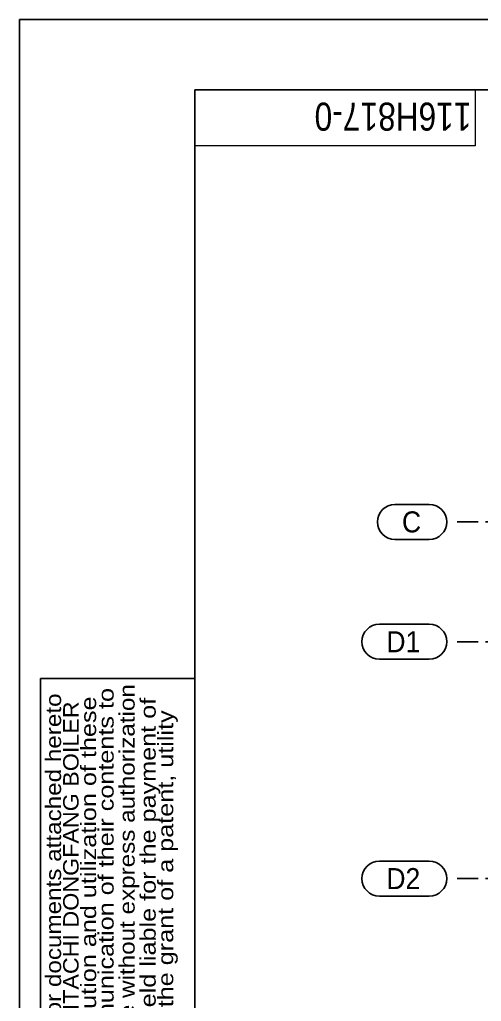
# Model space of a CAD drawing. Header units: millimetres. Extents: x 0 to 594, y 0 to 420.
# Drawn here: x 0 to 65.9, y 279.9 to 420 of the extents above; entities that cross this region are included whole.
import ezdxf

# ---------------------------------------------------------------- set-up
doc = ezdxf.new("R2010")
doc.units = ezdxf.units.MM
doc.header["$MEASUREMENT"] = 0
doc.linetypes.add('XKITLINE00', pattern=[0])
doc.linetypes.add('XKITLINE03', pattern=[6, 3, -1, 1, -1])
doc.layers.add('grid', color=7, linetype='Continuous')
doc.styles.add('STYLE_1', font='arial.ttf', dxfattribs={"height": 0.2})
doc.styles.add('STYLE_2', font='arial.ttf', dxfattribs={"height": 0.2})
doc.styles.add('STYLE_3', font='arial.ttf', dxfattribs={"height": 0.2})

# ---------------------------------------------------------------- blocks, each defined once
blk = doc.blocks.new('*D0')
at = {"color": 1, "linetype": 'XKITLINE00'}
for q in [(594, 420), (0, 0)]:
    blk.add_line((0, 420), q, dxfattribs=at)
at = {"color": 0, "linetype": 'XKITLINE00'}
for p, q in [((584, 410), (25, 410)), ((25, 10), (25, 410)), ((25, 326), (3, 326)), ((3, 326), (3, 86)), ((25, 86), (25, 326)), ((0, 302), (0, 302)), ((0, 302), (0, 302))]:
    blk.add_line(p, q, dxfattribs=at)
at = {"color": 1, "style": 'STYLE_3'}
for s, width, p in [('This drawing or document and drawings and/or documents attached hereto ', 1.125, (5.91, 208.93)), ('drawings or documents as well as the communication of their contents to ', 1.17, (13.41, 208.92)), ('others by whatever means in parts or in whole without express authorization ', 1.125, (16.41, 208.92)), ('are the proprietary properties of MITSUBISHI HITACHI DONGFANG BOILER ', 1.08, (8.41, 208.92)), ('CO., LTD.(MHDB). The reproduction, distribution and utilization of these ', 1.17, (10.91, 208.92)), ('by MHDB are prohibited. Offenders will be held liable for the payment of ', 1.17, (19.41, 208.92)), ('damages. All rights reserved in the event of the grant of a patent, utility ', 1.17, (21.91, 208.92))]:
    blk.add_text(s, height=2.2, rotation=90, dxfattribs=dict(at, width=width)).set_placement(p)
blk = doc.blocks.new('*D2174')
at = {"layer": 'grid', "color": 4, "linetype": 'XKITLINE00'}
for p, q in [((1217.76, 1839.08), (1224.87, 1839.08)), ((1217.76, 1834.08), (1224.87, 1834.08))]:
    blk.add_line(p, q, dxfattribs=at)
at = {"layer": 'grid', "color": 4, "linetype": 'XKITLINE03'}
blk.add_line((1228.87, 1836.58), (1642.44, 1836.58), dxfattribs=at)
at = {"layer": 'grid', "color": 4, "linetype": 'XKITLINE00'}
for centre, start, end in [((1217.76, 1836.58), 90, -90), ((1224.87, 1836.58), -90, 90)]:
    blk.add_arc(centre, 2.5, start, end, dxfattribs=at)
at = {"layer": 'grid', "color": 4, "style": 'STYLE_1', "width": 0.9}
blk.add_text('D2', height=3, dxfattribs=at).set_placement((1218.76, 1835.08))
blk = doc.blocks.new('*D2175')
at = {"layer": 'grid', "color": 4, "linetype": 'XKITLINE00'}
for p, q in [((1217.76, 1872.88), (1224.87, 1872.88)), ((1217.76, 1867.88), (1224.87, 1867.88))]:
    blk.add_line(p, q, dxfattribs=at)
at = {"layer": 'grid', "color": 4, "linetype": 'XKITLINE03'}
blk.add_line((1228.87, 1870.38), (1642.44, 1870.38), dxfattribs=at)
at = {"layer": 'grid', "color": 4, "linetype": 'XKITLINE00'}
for centre, start, end in [((1217.76, 1870.38), 90, -90), ((1224.87, 1870.38), -90, 90)]:
    blk.add_arc(centre, 2.5, start, end, dxfattribs=at)
at = {"layer": 'grid', "color": 4, "style": 'STYLE_1', "width": 0.9}
blk.add_text('D1', height=3, dxfattribs=at).set_placement((1218.76, 1868.88))
blk = doc.blocks.new('*D2176')
at = {"layer": 'grid', "color": 4, "linetype": 'XKITLINE00'}
for p, q in [((1219.98, 1889.98), (1224.87, 1889.98)), ((1219.98, 1884.98), (1224.87, 1884.98))]:
    blk.add_line(p, q, dxfattribs=at)
at = {"layer": 'grid', "color": 4, "linetype": 'XKITLINE03'}
blk.add_line((1228.87, 1887.48), (1642.44, 1887.48), dxfattribs=at)
at = {"layer": 'grid', "color": 4, "linetype": 'XKITLINE00'}
for centre, start, end in [((1219.98, 1887.48), 90, -90), ((1224.87, 1887.48), -90, 90)]:
    blk.add_arc(centre, 2.5, start, end, dxfattribs=at)
at = {"layer": 'grid', "color": 4, "style": 'STYLE_1', "width": 0.9}
blk.add_text('C', height=3, dxfattribs=at).set_placement((1220.98, 1885.98))

msp = doc.modelspace()

# ---------------------------------------------------------------- linework, layer by layer
at = {"color": 0, "linetype": 'XKITLINE00', "lineweight": 0}
for p, q in [((25, 409.99), (65, 409.99)), ((25, 401.99), (25, 409.99)), ((65, 409.99), (65, 401.99)), ((65, 401.99), (25, 401.99))]:
    msp.add_line(p, q, dxfattribs=at)

# ---------------------------------------------------------------- block references
msp.add_blockref('*D0', (0, 0))
at = {"layer": 'grid'}
for name in ['*D2176', '*D2175', '*D2174']:
    msp.add_blockref(name, (-1166.43, -1539.15), dxfattribs=at)

# ---------------------------------------------------------------- texts
at = {"color": 3, "lineweight": 0, "style": 'STYLE_2', "width": 0.81}
msp.add_text('116H817-0', height=4, rotation=-180, dxfattribs=at).set_placement((64.47, 408.16))

doc.saveas('drawing.dxf')
